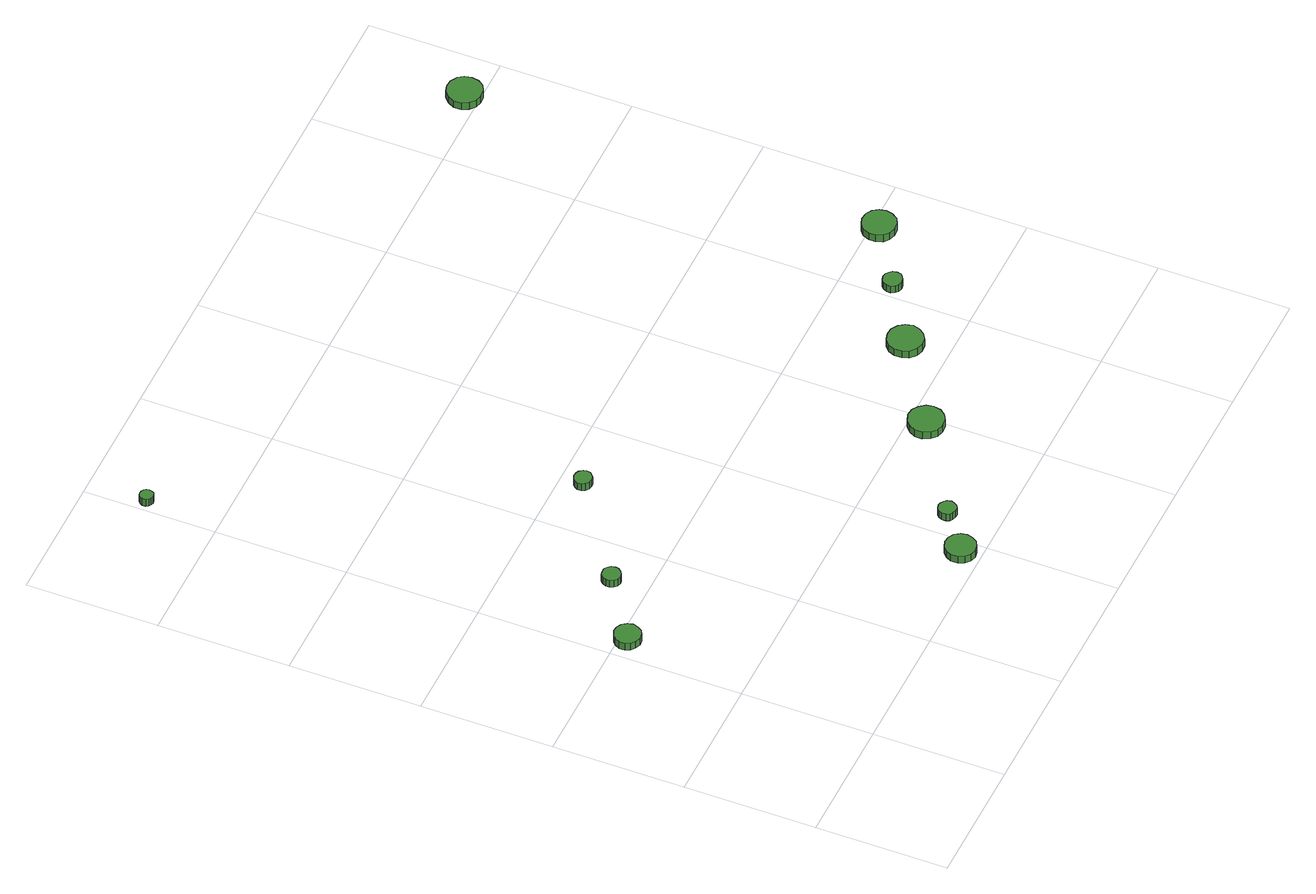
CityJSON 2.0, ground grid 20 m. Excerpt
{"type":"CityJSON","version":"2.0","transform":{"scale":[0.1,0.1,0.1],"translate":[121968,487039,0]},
"CityObjects":{
"tree1":{"type":"SolitaryVegetationObject","attributes":{"function":"something"},"geometry":[{"type":"MultiSurface","lod":"1","boundaries":[[[0,1,2,3,4,5,6,7,8,9,10,11,12,13,14]],[[15,16,17,18,19,20,21,22,23,24,25,26,27,28,29]],[[0,29,28,1]],[[1,28,27,2]],[[2,27,26,3]],[[3,26,25,4]],[[4,25,24,5]],[[5,24,23,6]],[[6,23,22,7]],[[7,22,21,8]],[[8,21,20,9]],[[9,20,19,10]],[[10,19,18,11]],[[11,18,17,12]],[[12,17,16,13]],[[13,16,15,14]],[[14,15,29,0]]]}]},
"tree2":{"type":"SolitaryVegetationObject","attributes":{"function":"something"},"geometry":[{"type":"MultiSurface","lod":"1","boundaries":[[[30,31,32,33,34,35,36,37,38,39,40,41,42,43,44]],[[45,46,47,48,49,50,51,52,53,54,55,56,57,58,59]],[[30,59,58,31]],[[31,58,57,32]],[[32,57,56,33]],[[33,56,55,34]],[[34,55,54,35]],[[35,54,53,36]],[[36,53,52,37]],[[37,52,51,38]],[[38,51,50,39]],[[39,50,49,40]],[[40,49,48,41]],[[41,48,47,42]],[[42,47,46,43]],[[43,46,45,44]],[[44,45,59,30]]]}]},
"tree3":{"type":"SolitaryVegetationObject","attributes":{"function":"something"},"geometry":[{"type":"MultiSurface","lod":"1","boundaries":[[[60,61,62,63,64,65,66,67,68,69,70,71,72,73,74]],[[75,76,77,78,79,80,81,82,83,84,85,86,87,88,89]],[[60,89,88,61]],[[61,88,87,62]],[[62,87,86,63]],[[63,86,85,64]],[[64,85,84,65]],[[65,84,83,66]],[[66,83,82,67]],[[67,82,81,68]],[[68,81,80,69]],[[69,80,79,70]],[[70,79,78,71]],[[71,78,77,72]],[[72,77,76,73]],[[73,76,75,74]],[[74,75,89,60]]]}]},
"tree4":{"type":"SolitaryVegetationObject","attributes":{"function":"something"},"geometry":[{"type":"MultiSurface","lod":"1","boundaries":[[[90,91,92,93,94,95,96,97,98,99,100,101,102,103,104]],[[105,106,107,108,109,110,111,112,113,114,115,116,117,118,119]],[[90,119,118,91]],[[91,118,117,92]],[[92,117,116,93]],[[93,116,115,94]],[[94,115,114,95]],[[95,114,113,96]],[[96,113,112,97]],[[97,112,111,98]],[[98,111,110,99]],[[99,110,109,100]],[[100,109,108,101]],[[101,108,107,102]],[[102,107,106,103]],[[103,106,105,104]],[[104,105,119,90]]]}]},
"tree5":{"type":"SolitaryVegetationObject","attributes":{"function":"something"},"geometry":[{"type":"MultiSurface","lod":"1","boundaries":[[[120,121,122,123,124,125,126,127,128,129,130,131,132,133,134]],[[135,136,137,138,139,140,141,142,143,144,145,146,147,148,149]],[[120,149,148,121]],[[121,148,147,122]],[[122,147,146,123]],[[123,146,145,124]],[[124,145,144,125]],[[125,144,143,126]],[[126,143,142,127]],[[127,142,141,128]],[[128,141,140,129]],[[129,140,139,130]],[[130,139,138,131]],[[131,138,137,132]],[[132,137,136,133]],[[133,136,135,134]],[[134,135,149,120]]]}]},
"tree6":{"type":"SolitaryVegetationObject","attributes":{"function":"something"},"geometry":[{"type":"MultiSurface","lod":"1","boundaries":[[[150,151,152,153,154,155,156,157,158,159,160,161,162,163,164]],[[165,166,167,168,169,170,171,172,173,174,175,176,177,178,179]],[[150,179,178,151]],[[151,178,177,152]],[[152,177,176,153]],[[153,176,175,154]],[[154,175,174,155]],[[155,174,173,156]],[[156,173,172,157]],[[157,172,171,158]],[[158,171,170,159]],[[159,170,169,160]],[[160,169,168,161]],[[161,168,167,162]],[[162,167,166,163]],[[163,166,165,164]],[[164,165,179,150]]]}]},
"tree7":{"type":"SolitaryVegetationObject","attributes":{"function":"something"},"geometry":[{"type":"MultiSurface","lod":"1","boundaries":[[[180,181,182,183,184,185,186,187,188,189,190,191,192,193,194]],[[195,196,197,198,199,200,201,202,203,204,205,206,207,208,209]],[[180,209,208,181]],[[181,208,207,182]],[[182,207,206,183]],[[183,206,205,184]],[[184,205,204,185]],[[185,204,203,186]],[[186,203,202,187]],[[187,202,201,188]],[[188,201,200,189]],[[189,200,199,190]],[[190,199,198,191]],[[191,198,197,192]],[[192,197,196,193]],[[193,196,195,194]],[[194,195,209,180]]]}]},
"tree8":{"type":"SolitaryVegetationObject","attributes":{"function":"something"},"geometry":[{"type":"MultiSurface","lod":"1","boundaries":[[[210,211,212,213,214,215,216,217,218,219,220,221,222,223,224]],[[225,226,227,228,229,230,231,232,233,234,235,236,237,238,239]],[[210,239,238,211]],[[211,238,237,212]],[[212,237,236,213]],[[213,236,235,214]],[[214,235,234,215]],[[215,234,233,216]],[[216,233,232,217]],[[217,232,231,218]],[[218,231,230,219]],[[219,230,229,220]],[[220,229,228,221]],[[221,228,227,222]],[[222,227,226,223]],[[223,226,225,224]],[[224,225,239,210]]]}]},
"tree9":{"type":"SolitaryVegetationObject","attributes":{"function":"something"},"geometry":[{"type":"MultiSurface","lod":"1","boundaries":[[[240,241,242,243,244,245,246,247,248,249,250,251,252,253,254]],[[255,256,257,258,259,260,261,262,263,264,265,266,267,268,269]],[[240,269,268,241]],[[241,268,267,242]],[[242,267,266,243]],[[243,266,265,244]],[[244,265,264,245]],[[245,264,263,246]],[[246,263,262,247]],[[247,262,261,248]],[[248,261,260,249]],[[249,260,259,250]],[[250,259,258,251]],[[251,258,257,252]],[[252,257,256,253]],[[253,256,255,254]],[[254,255,269,240]]]}]},
"tree10":{"type":"SolitaryVegetationObject","attributes":{"function":"something"},"geometry":[{"type":"MultiSurface","lod":"1","boundaries":[[[270,271,272,273,274,275,276,277,278,279,280,281,282,283,284]],[[285,286,287,288,289,290,291,292,293,294,295,296,297,298,299]],[[270,299,298,271]],[[271,298,297,272]],[[272,297,296,273]],[[273,296,295,274]],[[274,295,294,275]],[[275,294,293,276]],[[276,293,292,277]],[[277,292,291,278]],[[278,291,290,279]],[[279,290,289,280]],[[280,289,288,281]],[[281,288,287,282]],[[282,287,286,283]],[[283,286,285,284]],[[284,285,299,270]]]}]},
"tree11":{"type":"SolitaryVegetationObject","attributes":{"function":"something"},"geometry":[{"type":"MultiSurface","lod":"1","boundaries":[[[300,301,302,303,304,305,306,307,308,309,310,311,312,313,314]],[[315,316,317,318,319,320,321,322,323,324,325,326,327,328,329]],[[300,329,328,301]],[[301,328,327,302]],[[302,327,326,303]],[[303,326,325,304]],[[304,325,324,305]],[[305,324,323,306]],[[306,323,322,307]],[[307,322,321,308]],[[308,321,320,309]],[[309,320,319,310]],[[310,319,318,311]],[[311,318,317,312]],[[312,317,316,313]],[[313,316,315,314]],[[314,315,329,300]]]}]}
},
"vertices":[
[53,387,16],[51,395,16],[46,402,16],[39,406,16],[31,407,16],[23,404,16],[17,399,16],[13,391,16],[13,383,16],[17,375,16],[23,370,16],[31,367,16],[39,368,16],[46,372,16],[51,379,16],[51,379,3],[46,372,3],[39,368,3],[31,367,3],[23,370,3],[17,375,3],[13,383,3],[13,391,3],[17,399,3],[23,404,3],[31,407,3],[39,406,3],[46,402,3],[51,395,3],[53,387,3],
[148,455,14],[147,461,14],[143,466,14],[138,469,14],[133,469,14],[127,468,14],[123,464,14],[120,458,14],[120,453,14],[123,447,14],[127,443,14],[133,441,14],[138,442,14],[143,445,14],[147,450,14],[147,450,1],[143,445,1],[138,442,1],[133,441,1],[127,443,1],[123,447,1],[120,453,1],[120,458,1],[123,464,1],[127,468,1],[133,469,1],[138,469,1],[143,466,1],[147,461,1],[148,455,1],
[28,1112,15],[27,1116,15],[25,1119,15],[21,1121,15],[17,1122,15],[13,1121,15],[10,1118,15],[8,1114,15],[8,1109,15],[10,1105,15],[13,1103,15],[17,1101,15],[21,1102,15],[25,1104,15],[27,1107,15],[27,1107,2],[25,1104,2],[21,1102,2],[17,1101,2],[13,1103,2],[10,1105,2],[8,1109,2],[8,1114,2],[10,1118,2],[13,1121,2],[17,1122,2],[21,1121,2],[25,1119,2],[27,1116,2],[28,1112,2],
[402,31,14],[400,40,14],[395,48,14],[386,53,14],[377,54,14],[368,51,14],[361,44,14],[357,36,14],[357,26,14],[361,17,14],[368,11,14],[377,8,14],[386,9,14],[395,14,14],[400,22,14],[400,22,1],[395,14,1],[386,9,1],[377,8,1],[368,11,1],[361,17,1],[357,26,1],[357,36,1],[361,44,1],[368,51,1],[377,54,1],[386,53,1],[395,48,1],[400,40,1],[402,31,1],
[305,567,15],[304,572,15],[300,577,15],[296,579,15],[290,580,15],[285,578,15],[281,575,15],[278,570,15],[278,564,15],[281,559,15],[285,555,15],[290,554,15],[296,554,15],[300,557,15],[304,561,15],[304,561,2],[300,557,2],[296,554,2],[290,554,2],[285,555,2],[281,559,2],[278,564,2],[278,570,2],[281,575,2],[285,578,2],[290,580,2],[296,579,2],[300,577,2],[304,572,2],[305,567,2],
[454,77,14],[452,83,14],[449,87,14],[444,90,14],[439,91,14],[433,89,14],[429,85,14],[427,80,14],[427,74,14],[429,69,14],[433,66,14],[439,64,14],[444,64,14],[449,67,14],[452,72,14],[452,72,1],[449,67,1],[444,64,1],[439,64,1],[433,66,1],[429,69,1],[427,74,1],[427,80,1],[429,85,1],[433,89,1],[439,91,1],[444,90,1],[449,87,1],[452,83,1],[454,77,1],
[613,173,16],[611,184,16],[604,193,16],[595,199,16],[584,200,16],[573,196,16],[565,189,16],[560,179,16],[560,168,16],[565,157,16],[573,150,16],[584,147,16],[595,148,16],[604,153,16],[611,162,16],[611,162,3],[604,153,3],[595,148,3],[584,147,3],[573,150,3],[565,157,3],[560,168,3],[560,179,3],[565,189,3],[573,196,3],[584,200,3],[595,199,3],[604,193,3],[611,184,3],[613,173,3],
[749,263,15],[746,274,15],[740,283,15],[730,289,15],[719,290,15],[709,287,15],[700,279,15],[696,269,15],[696,258,15],[700,248,15],[709,240,15],[719,237,15],[730,238,15],[740,244,15],[746,253,15],[746,253,2],[740,244,2],[730,238,2],[719,237,2],[709,240,2],[700,248,2],[696,258,2],[696,269,2],[700,279,2],[709,287,2],[719,290,2],[730,289,2],[740,283,2],[746,274,2],[749,263,2],
[837,326,14],[836,332,14],[832,337,14],[827,340,14],[821,341,14],[815,339,14],[811,335,14],[808,329,14],[808,323,14],[811,318,14],[815,314,14],[821,312,14],[827,313,14],[832,316,14],[836,320,14],[836,320,1],[832,316,1],[827,313,1],[821,312,1],[815,314,1],[811,318,1],[808,323,1],[808,329,1],[811,335,1],[815,339,1],[821,341,1],[827,340,1],[832,337,1],[836,332,1],[837,326,1],
[942,388,14],[940,398,14],[934,407,14],[925,412,14],[914,413,14],[904,410,14],[896,403,14],[892,393,14],[892,383,14],[896,373,14],[904,366,14],[914,363,14],[925,364,14],[934,369,14],[940,378,14],[940,378,1],[934,369,1],[925,364,1],[914,363,1],[904,366,1],[896,373,1],[892,383,1],[892,393,1],[896,403,1],[904,410,1],[914,413,1],[925,412,1],[934,407,1],[940,398,1],[942,388,1],
[947,1020,20],[945,1031,20],[939,1039,20],[929,1045,20],[918,1046,20],[908,1043,20],[900,1035,20],[895,1025,20],[895,1014,20],[900,1004,20],[908,997,20],[918,994,20],[929,995,20],[939,1000,20],[945,1009,20],[945,1009,7],[939,1000,7],[929,995,7],[918,994,7],[908,997,7],[900,1004,7],[895,1014,7],[895,1025,7],[900,1035,7],[908,1043,7],[918,1046,7],[929,1045,7],[939,1039,7],[945,1031,7],[947,1020,7]
]}
